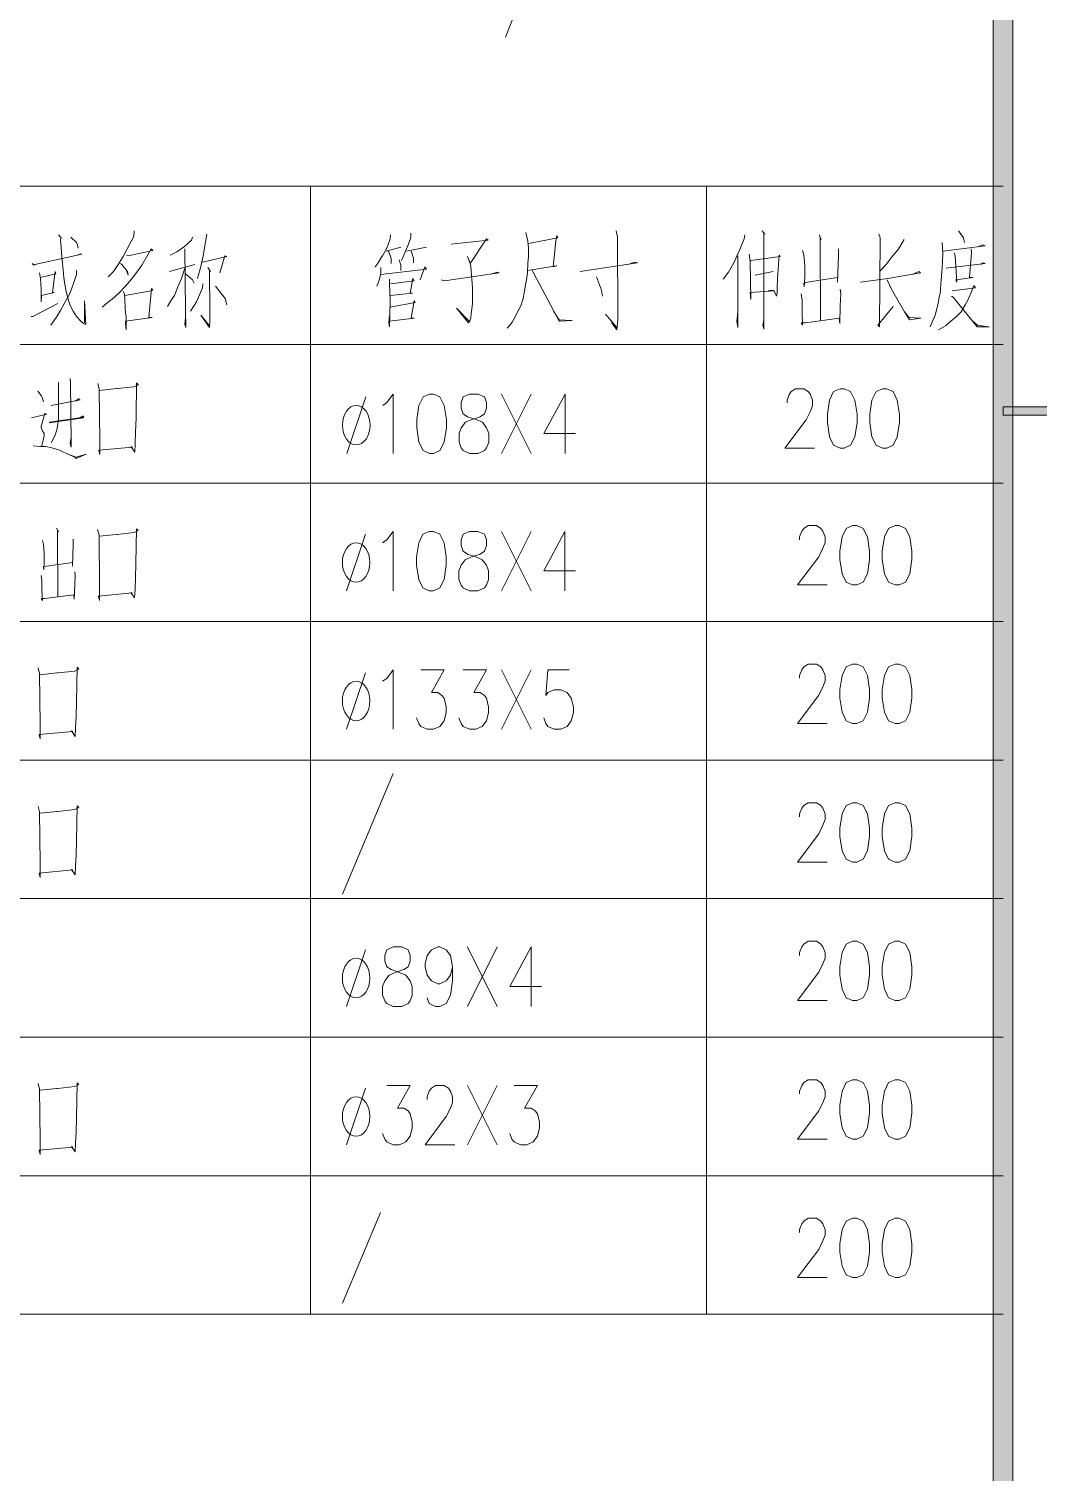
# Model space of a CAD drawing. Header units: millimetres. Extents: x 0 to 829, y 0 to 586.
# Drawn here: x 721.4 to 771.7, y 364.8 to 436.7 of the extents above; entities that cross this region are included whole.
import ezdxf

# ---------------------------------------------------------------- set-up
doc = ezdxf.new("R2010")
doc.units = ezdxf.units.MM

msp = doc.modelspace()

# ---------------------------------------------------------------- hatches: boundary and pattern name
h = msp.add_hatch(color=0)
h.dxf.hatch_style = 2
h.paths.add_polyline_path([(770.449028, 9.860139), (769.464778, 9.860139), (769.464778, 575.772139), (770.449028, 575.772139)])
h = msp.add_hatch(color=0)
h.dxf.hatch_style = 2
h.paths.add_polyline_path([(769.958667, 417.466639), (769.958667, 417.889972), (819.294639, 417.889972), (819.294639, 417.466639)])

# ---------------------------------------------------------------- linework, layer by layer
at = {"color": 0, "lineweight": 0}
for points in [[(770.449028, 9.860139), (769.464778, 9.860139), (769.464778, 575.772139), (770.449028, 575.772139)], [(761.830667, 418.786028), (761.513167, 418.644917), (761.305028, 418.221583), (761.199194, 417.519556), (761.199194, 417.096222), (761.305028, 416.390667), (761.513167, 415.970861), (761.830667, 415.82975), (762.042333, 415.82975), (762.359833, 415.970861), (762.5715, 416.390667), (762.677333, 417.096222), (762.677333, 417.519556), (762.5715, 418.221583), (762.359833, 418.644917), (762.042333, 418.786028)], [(763.943806, 418.786028), (763.626306, 418.644917), (763.414639, 418.221583), (763.308806, 417.519556), (763.308806, 417.096222), (763.414639, 416.390667), (763.626306, 415.970861), (763.943806, 415.82975), (764.155472, 415.82975), (764.472972, 415.970861), (764.684639, 416.390667), (764.790472, 417.096222), (764.790472, 417.519556), (764.684639, 418.221583), (764.472972, 418.644917), (764.155472, 418.786028)], [(741.366028, 418.521444), (741.052056, 418.380333), (740.840389, 417.957), (740.734556, 417.251444), (740.734556, 416.831639), (740.840389, 416.126083), (741.052056, 415.70275), (741.366028, 415.561639), (741.577694, 415.561639), (741.895194, 415.70275), (742.106861, 416.126083), (742.212694, 416.831639), (742.212694, 417.251444), (742.106861, 417.957), (741.895194, 418.380333), (741.577694, 418.521444)], [(743.373333, 418.521444), (743.055833, 418.380333), (742.95, 418.098111), (742.95, 417.815889), (743.055833, 417.533667), (743.2675, 417.392556), (743.690833, 417.251444), (744.008333, 417.113861), (744.22, 416.831639), (744.325833, 416.549417), (744.325833, 416.126083), (744.22, 415.843861), (744.114167, 415.70275), (743.796667, 415.561639), (743.373333, 415.561639), (743.055833, 415.70275), (742.95, 415.843861), (742.847694, 416.126083), (742.847694, 416.549417), (742.95, 416.831639), (743.161667, 417.113861), (743.479167, 417.251444), (743.9025, 417.392556), (744.114167, 417.533667), (744.22, 417.815889), (744.22, 418.098111), (744.114167, 418.380333), (743.796667, 418.521444)], [(769.958667, 417.466639), (769.958667, 417.889972), (819.294639, 417.889972), (819.294639, 417.466639)], [(741.3625, 411.677556), (741.045, 411.536444), (740.833333, 411.113111), (740.7275, 410.407556), (740.7275, 409.98775), (740.833333, 409.282194), (741.045, 408.858861), (741.3625, 408.71775), (741.570639, 408.71775), (741.888139, 408.858861), (742.099806, 409.282194), (742.205639, 409.98775), (742.205639, 410.407556), (742.099806, 411.113111), (741.888139, 411.536444), (741.570639, 411.677556)], [(743.366278, 411.677556), (743.052306, 411.536444), (742.946472, 411.254222), (742.946472, 410.972), (743.052306, 410.689778), (743.263972, 410.548667), (743.683778, 410.407556), (744.001278, 410.266444), (744.212944, 409.98775), (744.318778, 409.705528), (744.318778, 409.282194), (744.212944, 408.999972), (744.107111, 408.858861), (743.789611, 408.71775), (743.366278, 408.71775), (743.052306, 408.858861), (742.946472, 408.999972), (742.840639, 409.282194), (742.840639, 409.705528), (742.946472, 409.98775), (743.158139, 410.266444), (743.472111, 410.407556), (743.895444, 410.548667), (744.107111, 410.689778), (744.212944, 410.972), (744.212944, 411.254222), (744.107111, 411.536444), (743.789611, 411.677556)], [(762.458611, 411.963306), (762.141111, 411.822194), (761.929444, 411.398861), (761.823611, 410.696833), (761.823611, 410.2735), (761.929444, 409.567944), (762.141111, 409.148139), (762.458611, 409.007028), (762.670278, 409.007028), (762.98425, 409.148139), (763.195917, 409.567944), (763.30175, 410.2735), (763.30175, 410.696833), (763.195917, 411.398861), (762.98425, 411.822194), (762.670278, 411.963306)], [(764.57175, 411.963306), (764.25425, 411.822194), (764.042583, 411.398861), (763.93675, 410.696833), (763.93675, 410.2735), (764.042583, 409.567944), (764.25425, 409.148139), (764.57175, 409.007028), (764.779889, 409.007028), (765.097389, 409.148139), (765.309056, 409.567944), (765.414889, 410.2735), (765.414889, 410.696833), (765.309056, 411.398861), (765.097389, 411.822194), (764.779889, 411.963306)], [(762.458611, 405.062972), (762.141111, 404.921861), (761.929444, 404.498528), (761.823611, 403.792972), (761.823611, 403.373167), (761.929444, 402.667611), (762.141111, 402.244278), (762.458611, 402.103167), (762.670278, 402.103167), (762.98425, 402.244278), (763.195917, 402.667611), (763.30175, 403.373167), (763.30175, 403.792972), (763.195917, 404.498528), (762.98425, 404.921861), (762.670278, 405.062972)], [(764.57175, 405.062972), (764.25425, 404.921861), (764.042583, 404.498528), (763.93675, 403.792972), (763.93675, 403.373167), (764.042583, 402.667611), (764.25425, 402.244278), (764.57175, 402.103167), (764.779889, 402.103167), (765.097389, 402.244278), (765.309056, 402.667611), (765.414889, 403.373167), (765.414889, 403.792972), (765.309056, 404.498528), (765.097389, 404.921861), (764.779889, 405.062972)], [(762.458611, 398.159111), (762.141111, 398.018), (761.929444, 397.598194), (761.823611, 396.892639), (761.823611, 396.469306), (761.929444, 395.767278), (762.141111, 395.343944), (762.458611, 395.202833), (762.670278, 395.202833), (762.98425, 395.343944), (763.195917, 395.767278), (763.30175, 396.469306), (763.30175, 396.892639), (763.195917, 397.598194), (762.98425, 398.018), (762.670278, 398.159111)], [(764.57175, 398.159111), (764.25425, 398.018), (764.042583, 397.598194), (763.93675, 396.892639), (763.93675, 396.469306), (764.042583, 395.767278), (764.25425, 395.343944), (764.57175, 395.202833), (764.779889, 395.202833), (765.097389, 395.343944), (765.309056, 395.767278), (765.414889, 396.469306), (765.414889, 396.892639), (765.309056, 397.598194), (765.097389, 398.018), (764.779889, 398.159111)], [(762.458611, 391.258778), (762.141111, 391.117667), (761.929444, 390.694333), (761.823611, 389.992306), (761.823611, 389.568972), (761.929444, 388.863417), (762.141111, 388.443611), (762.458611, 388.3025), (762.670278, 388.3025), (762.98425, 388.443611), (763.195917, 388.863417), (763.30175, 389.568972), (763.30175, 389.992306), (763.195917, 390.694333), (762.98425, 391.117667), (762.670278, 391.258778)], [(764.57175, 391.258778), (764.25425, 391.117667), (764.042583, 390.694333), (763.93675, 389.992306), (763.93675, 389.568972), (764.042583, 388.863417), (764.25425, 388.443611), (764.57175, 388.3025), (764.779889, 388.3025), (765.097389, 388.443611), (765.309056, 388.863417), (765.414889, 389.568972), (765.414889, 389.992306), (765.309056, 390.694333), (765.097389, 391.117667), (764.779889, 391.258778)], [(739.566861, 390.973028), (739.249361, 390.831917), (739.143528, 390.549694), (739.143528, 390.267472), (739.249361, 389.98525), (739.461028, 389.844139), (739.880833, 389.703028), (740.198333, 389.565444), (740.41, 389.283222), (740.515833, 389.001), (740.515833, 388.577667), (740.41, 388.295444), (740.304167, 388.154333), (739.986667, 388.013222), (739.566861, 388.013222), (739.249361, 388.154333), (739.143528, 388.295444), (739.037694, 388.577667), (739.037694, 389.001), (739.143528, 389.283222), (739.355194, 389.565444), (739.669167, 389.703028), (740.0925, 389.844139), (740.304167, 389.98525), (740.41, 390.267472), (740.41, 390.549694), (740.304167, 390.831917), (739.986667, 390.973028)], [(762.458611, 384.358444), (762.141111, 384.217333), (761.929444, 383.794), (761.823611, 383.088444), (761.823611, 382.668639), (761.929444, 381.963083), (762.141111, 381.53975), (762.458611, 381.398639), (762.670278, 381.398639), (762.98425, 381.53975), (763.195917, 381.963083), (763.30175, 382.668639), (763.30175, 383.088444), (763.195917, 383.794), (762.98425, 384.217333), (762.670278, 384.358444)], [(764.57175, 384.358444), (764.25425, 384.217333), (764.042583, 383.794), (763.93675, 383.088444), (763.93675, 382.668639), (764.042583, 381.963083), (764.25425, 381.53975), (764.57175, 381.398639), (764.779889, 381.398639), (765.097389, 381.53975), (765.309056, 381.963083), (765.414889, 382.668639), (765.414889, 383.088444), (765.309056, 383.794), (765.097389, 384.217333), (764.779889, 384.358444)], [(762.458611, 377.454583), (762.141111, 377.317), (761.929444, 376.893667), (761.823611, 376.188111), (761.823611, 375.764778), (761.929444, 375.06275), (762.141111, 374.639417), (762.458611, 374.498306), (762.670278, 374.498306), (762.98425, 374.639417), (763.195917, 375.06275), (763.30175, 375.764778), (763.30175, 376.188111), (763.195917, 376.893667), (762.98425, 377.317), (762.670278, 377.454583)], [(764.57175, 377.454583), (764.25425, 377.317), (764.042583, 376.893667), (763.93675, 376.188111), (763.93675, 375.764778), (764.042583, 375.06275), (764.25425, 374.639417), (764.57175, 374.498306), (764.779889, 374.498306), (765.097389, 374.639417), (765.309056, 375.06275), (765.414889, 375.764778), (765.414889, 376.188111), (765.309056, 376.893667), (765.097389, 377.317), (764.779889, 377.454583)]]:
    msp.add_lwpolyline(points, close=True, dxfattribs=at)
for points in [[(747.525528, 442.319833), (745.161917, 436.3085)], [(769.958667, 428.871944), (622.070694, 428.871944)], [(735.449944, 428.871944), (735.449944, 372.674444)], [(755.170222, 428.871944), (755.170222, 372.674444)], [(722.880472, 426.455417), (723.018056, 426.300194), (722.989833, 426.222583), (723.070972, 425.174833), (723.123889, 424.709167), (723.152111, 424.321111), (723.208556, 423.971861), (723.261472, 423.622611), (723.342611, 423.312167), (723.451972, 422.962917), (723.61425, 422.652472), (723.776528, 422.377306), (723.99525, 422.144472), (724.129306, 422.028056), (724.238667, 421.98925), (724.18575, 423.156944), (724.18575, 422.066861)], [(726.658722, 426.649444), (726.6305, 426.377806), (726.305944, 425.756917), (726.115444, 425.368861), (725.896722, 425.019611), (725.625083, 424.631556), (725.353444, 424.359917)], [(730.271167, 426.494222), (730.242944, 426.300194), (730.108889, 425.485278), (729.999528, 424.942), (729.809028, 424.282306)], [(739.432806, 426.455417), (739.404583, 426.261389), (739.242306, 425.795722), (739.023583, 425.407667), (738.998889, 425.368861), (738.808389, 425.058417), (738.670806, 424.864389)], [(740.438222, 426.533028), (740.438222, 426.300194), (740.275944, 425.873333), (740.085444, 425.446472), (739.976083, 425.174833)], [(746.170861, 426.571833), (746.280222, 426.144972), (746.304917, 425.795722), (746.304917, 425.368861), (746.280222, 425.019611), (746.252, 424.553944), (746.199083, 424.204694), (746.142639, 423.855444), (746.089722, 423.545), (746.033278, 423.273361), (745.927444, 422.924111), (745.761639, 422.613667), (745.627583, 422.3385), (745.49, 422.105667), (745.408861, 421.98925), (745.246583, 421.795222)], [(750.679361, 426.649444), (750.735806, 426.339), (750.764028, 422.299694), (750.764028, 422.222083), (750.707583, 421.717611), (750.464167, 422.066861), (750.435944, 422.144472), (750.136083, 422.493722), (750.707583, 421.834028)], [(757.085806, 426.455417), (757.061111, 426.261389), (756.842389, 425.718111), (756.542528, 425.058417), (756.270889, 424.59275), (755.99925, 424.2435)], [(757.957167, 426.649444), (758.091222, 426.494222), (758.038306, 426.533028), (758.038306, 421.756417), (757.981861, 421.950444), (758.038306, 422.222083)], [(760.782917, 426.455417), (760.892278, 426.222583), (760.835833, 426.300194), (760.864056, 422.183278)], [(763.770944, 426.494222), (763.823861, 426.300194), (763.799167, 421.872833), (763.718028, 421.950444), (764.4765, 422.885306)], [(767.736167, 426.649444), (767.983111, 426.300194), (768.036028, 426.067361)], [(723.504889, 426.339), (723.776528, 426.067361), (723.832972, 425.950944), (723.857667, 425.795722)], [(726.277722, 425.446472), (726.358861, 425.407667), (727.583, 425.679306), (727.501861, 425.756917), (727.283139, 425.368861), (727.039722, 424.942), (726.792778, 424.59275), (726.521139, 424.2435), (726.224806, 423.89425), (725.896722, 423.545), (725.543944, 423.234556), (725.491028, 423.19575), (725.272306, 423.040528), (725.053583, 422.8465)], [(729.565611, 426.339), (729.509167, 426.183778), (729.156389, 425.873333), (728.775389, 425.601694), (728.450833, 425.446472)], [(729.184611, 425.756917), (729.212833, 422.691278), (729.237528, 421.834028), (729.184611, 421.98925), (729.212833, 422.3385)], [(739.214083, 425.6405), (739.947861, 425.834528)], [(740.2195, 425.6405), (741.224917, 425.834528)], [(742.449056, 425.98975), (744.294083, 426.183778), (744.212944, 426.261389), (743.398028, 425.019611), (743.263972, 425.368861), (743.345111, 425.174833), (743.42625, 424.903194), (743.454472, 424.631556), (743.479167, 424.2435), (743.507389, 423.816639), (743.507389, 423.389778), (743.507389, 423.040528), (743.479167, 422.768889), (743.454472, 422.532528), (743.42625, 422.299694), (743.373333, 422.144472), (743.316889, 422.066861), (742.720694, 422.807694), (743.345111, 422.144472), (743.398028, 422.144472)], [(746.304917, 426.028556), (747.772472, 426.300194), (747.719556, 426.416611), (747.666639, 426.144972), (747.529056, 424.864389), (747.719556, 424.903194), (747.691333, 424.903194), (746.252, 424.670361)], [(759.968, 425.679306), (760.020917, 425.446472), (760.073833, 424.903194), (760.073833, 424.359917), (760.049139, 423.855444), (760.020917, 424.049472), (760.211417, 424.088278), (761.707194, 424.321111), (761.707194, 424.088278), (761.760111, 425.446472), (761.760111, 425.756917)], [(765.019778, 426.222583), (764.723444, 425.718111), (764.423583, 425.368861), (764.123722, 424.980806), (763.799167, 424.631556)], [(766.92125, 426.067361), (766.949472, 425.524083), (766.92125, 424.786778), (766.868333, 424.204694), (766.815417, 423.506194), (766.787194, 423.428583), (766.706056, 422.962917), (766.568472, 422.454917), (766.406194, 422.066861), (766.325056, 421.872833)], [(766.977694, 425.6405), (769.069667, 425.912139), (768.932083, 425.950944), (768.741583, 425.873333)], [(767.520972, 425.562889), (767.573889, 425.407667), (767.655028, 424.088278), (767.602111, 424.204694), (768.44525, 424.321111), (768.279444, 424.321111), (768.388806, 425.562889), (768.364111, 425.756917)], [(721.575194, 425.019611), (721.659861, 424.942), (721.712778, 424.980806), (724.048167, 425.485278), (723.942333, 425.485278), (723.832972, 425.446472)], [(725.977861, 425.019611), (726.034306, 424.980806), (726.330639, 424.631556), (726.358861, 424.437528), (726.2495, 424.709167)], [(730.052444, 425.097222), (731.276583, 425.368861), (731.167222, 425.407667), (730.923806, 424.553944)], [(739.323444, 425.6405), (739.461028, 425.29125), (739.461028, 425.019611)], [(739.866722, 425.213639), (739.947861, 424.942), (739.947861, 424.670361)], [(740.462917, 425.6405), (740.572278, 425.29125), (740.572278, 425.058417)], [(748.88725, 424.631556), (751.741222, 425.058417), (751.578944, 425.097222), (751.388444, 425.019611)], [(756.733028, 425.407667), (756.733028, 421.834028), (756.680111, 422.144472), (756.733028, 422.613667)], [(757.304528, 425.485278), (757.357444, 425.136028), (757.385667, 423.234556), (757.357444, 423.583806), (758.553361, 423.661417), (758.419306, 423.700222), (758.2535, 423.661417)], [(757.385667, 425.174833), (758.853222, 425.368861), (758.796778, 425.446472), (758.715639, 424.282306), (758.690944, 423.816639), (758.690944, 423.545), (758.662722, 423.389778), (758.525139, 423.700222)], [(767.11175, 424.786778), (769.069667, 425.019611), (768.960306, 425.058417), (768.850944, 424.980806)], [(721.9315, 424.553944), (721.984417, 424.282306), (722.012639, 423.739028), (722.012639, 423.118139), (722.037333, 423.428583), (722.665278, 423.583806), (722.580611, 423.583806), (722.718194, 424.631556), (722.746417, 424.515139), (721.984417, 424.321111)], [(723.776528, 424.670361), (723.776528, 424.476333), (723.670694, 424.127083), (723.533111, 423.739028), (723.399056, 423.428583), (723.208556, 423.079333), (722.989833, 422.691278), (722.799333, 422.377306), (722.499472, 421.950444)], [(729.184611, 424.786778), (729.022333, 424.282306), (728.831833, 423.855444), (728.669556, 423.428583), (728.50375, 423.19575), (728.316778, 422.885306)], [(728.422611, 424.631556), (729.674972, 424.980806)], [(729.212833, 424.515139), (729.565611, 424.204694), (729.64675, 424.049472)], [(730.327611, 424.825583), (730.461667, 424.631556), (730.40875, 424.670361), (730.433444, 422.613667), (730.433444, 422.105667), (730.40875, 421.834028), (729.971306, 422.454917), (730.40875, 421.911639)], [(738.942444, 424.825583), (738.942444, 424.553944), (738.914222, 424.398722), (738.861306, 424.204694), (738.808389, 424.049472), (738.751944, 423.89425)], [(738.942444, 424.476333), (741.224917, 424.747972), (741.143778, 424.864389), (740.900361, 424.204694)], [(739.432806, 424.010667), (740.6005, 424.165889), (740.547583, 424.282306), (740.41, 423.545), (740.519361, 423.545), (739.404583, 423.428583)], [(741.958694, 424.204694), (742.120972, 424.165889), (744.840889, 424.553944), (744.756222, 424.59275), (744.484583, 424.515139)], [(746.495417, 424.670361), (746.551861, 424.553944), (747.828917, 422.144472), (747.881833, 422.144472), (748.481556, 422.183278), (748.453333, 422.183278), (747.828917, 422.222083), (747.557278, 422.652472)], [(749.702167, 424.359917), (749.945583, 423.700222), (750.002028, 423.389778)], [(758.500444, 424.631556), (757.604389, 424.437528)], [(762.846667, 424.088278), (764.204861, 424.282306), (765.834694, 424.553944), (765.753556, 424.631556), (765.429, 424.476333)], [(726.115444, 423.622611), (726.168361, 423.506194), (726.224806, 422.532528), (726.2495, 422.416111), (726.2495, 421.717611), (726.224806, 422.028056), (726.224806, 422.144472), (727.554778, 422.3385), (727.526556, 422.3385), (727.3925, 422.3385), (727.526556, 423.777833), (727.583, 423.700222), (727.501861, 423.661417), (726.196583, 423.428583)], [(730.080667, 424.010667), (730.052444, 423.816639), (729.756111, 423.118139), (729.45625, 422.652472)], [(730.705083, 423.89425), (731.195444, 423.273361), (731.276583, 422.962917)], [(739.376361, 424.2435), (739.376361, 424.049472), (739.404583, 423.156944), (739.376361, 421.872833), (739.351667, 422.105667), (739.376361, 422.416111)], [(759.886861, 423.506194), (759.939778, 423.19575), (759.939778, 422.574861), (759.968, 421.950444), (759.886861, 422.066861), (760.102056, 422.066861), (761.788333, 422.299694), (761.813028, 422.028056), (761.84125, 422.924111), (761.869472, 423.506194), (761.84125, 423.739028)], [(764.176639, 424.204694), (764.395361, 423.739028), (764.723444, 423.156944), (765.048, 422.613667), (765.291417, 422.222083), (765.862917, 422.299694), (765.291417, 422.3385)], [(767.411611, 423.661417), (768.579306, 423.816639), (768.498167, 423.933056), (768.364111, 423.583806), (768.198306, 423.19575), (768.06425, 422.962917), (767.901972, 422.691278), (767.901972, 422.652472), (767.630333, 422.377306), (767.358694, 422.144472), (767.087056, 421.911639), (766.73075, 421.717611)], [(721.522278, 422.377306), (721.603417, 422.377306), (722.85225, 423.040528)], [(739.404583, 422.8465), (740.653417, 423.079333), (740.6005, 423.156944), (740.462917, 422.299694), (740.6005, 422.299694), (739.376361, 422.144472)], [(767.383389, 423.389778), (767.464528, 423.350972), (768.660444, 421.872833), (769.260167, 421.872833), (769.231944, 421.872833), (768.688667, 421.950444), (768.44525, 422.144472)], [(765.048, 422.613667), (765.291417, 422.299694)], [(769.958667, 420.983833), (622.070694, 420.983833)], [(723.469611, 419.2905), (723.490778, 419.071778), (723.515472, 416.122556), (723.515472, 415.872083), (723.469611, 416.059056), (723.515472, 416.3695)], [(721.860944, 418.669611), (722.023222, 418.450889), (722.093778, 418.327417)], [(722.887528, 419.103528), (722.887528, 417.953472), (722.887528, 417.8935), (722.887528, 417.272611), (722.816972, 416.806944), (722.721722, 416.46475), (722.513583, 416.090806)], [(724.841917, 419.040028), (724.912472, 418.761333), (724.937167, 416.214278), (724.937167, 416.122556), (724.937167, 415.501667), (724.887778, 415.716861), (726.567, 415.872083), (726.496444, 415.903833), (726.683417, 415.625139), (726.704583, 416.059056), (726.729278, 416.619972), (726.753972, 417.332583), (726.775139, 419.071778), (726.870389, 418.980056), (726.658722, 418.884806), (725.819111, 418.793083), (725.77325, 418.793083), (724.937167, 418.697833)], [(759.191889, 418.084), (759.191889, 418.221583), (759.297722, 418.503806), (759.403556, 418.644917), (759.611694, 418.786028), (760.035028, 418.786028), (760.246694, 418.644917), (760.352528, 418.503806), (760.458361, 418.221583), (760.458361, 417.942889), (760.352528, 417.660667), (760.140861, 417.237333), (759.086056, 415.82975), (760.564194, 415.82975)], [(722.072611, 418.359167), (722.139639, 418.140444)], [(722.513583, 417.953472), (723.956444, 418.232167), (723.889417, 418.263917), (723.910583, 418.295667), (723.769472, 418.203944)], [(722.513583, 417.953472), (723.956444, 418.232167), (723.889417, 418.263917), (723.748306, 418.172194)], [(738.198083, 418.380333), (737.249111, 415.561639)], [(739.04475, 417.957), (739.252889, 418.098111), (739.570389, 418.521444), (739.570389, 415.561639)], [(744.957306, 415.561639), (746.438972, 418.521444)], [(744.957306, 418.521444), (746.438972, 415.561639)], [(748.128778, 418.521444), (747.070444, 416.549417), (748.654417, 416.549417)], [(748.128778, 418.521444), (748.128778, 415.561639)], [(721.536389, 417.332583), (722.305444, 417.519556), (722.210194, 417.551306), (722.047917, 417.022139), (722.023222, 416.930417), (722.023222, 416.835167), (722.093778, 416.679944), (722.164333, 416.556472), (722.164333, 416.433), (722.047917, 415.935583)], [(722.421861, 417.085639), (724.12225, 417.332583), (724.051694, 417.396083), (723.840028, 417.300833)], [(722.443028, 417.117389), (724.143417, 417.364333), (724.072861, 417.427833)], [(721.628111, 415.935583), (721.956194, 415.903833), (722.234889, 415.903833), (722.559444, 415.843861), (722.933389, 415.716861), (723.003944, 415.688639), (723.353194, 415.533417), (723.702444, 415.378194), (723.769472, 415.314694), (724.259833, 415.533417), (723.769472, 415.378194), (723.490778, 415.469917)], [(769.958667, 414.0835), (622.070694, 414.0835)], [(722.785222, 411.839833), (722.876944, 411.652861), (722.831083, 411.716361), (722.855778, 408.424944)], [(724.834861, 411.776333), (724.905417, 411.497639), (724.926583, 408.950583), (724.926583, 408.858861), (724.926583, 408.237972), (724.880722, 408.456694), (726.556417, 408.611917), (726.485861, 408.640139), (726.672833, 408.361444), (726.697528, 408.795361), (726.722222, 409.356278), (726.743389, 410.068889), (726.768083, 411.808083), (726.859806, 411.716361), (726.651667, 411.621111), (725.812056, 411.529389), (725.766194, 411.529389), (724.926583, 411.437667)], [(738.191028, 411.536444), (737.242056, 408.71775)], [(739.037694, 411.113111), (739.249361, 411.254222), (739.566861, 411.677556), (739.566861, 408.71775)], [(744.953778, 408.71775), (746.431917, 411.677556)], [(744.953778, 411.677556), (746.431917, 408.71775)], [(748.121722, 411.677556), (747.063389, 409.705528), (748.650889, 409.705528)], [(748.121722, 411.677556), (748.121722, 408.71775)], [(759.816306, 411.25775), (759.816306, 411.398861), (759.922139, 411.681083), (760.027972, 411.822194), (760.239639, 411.963306), (760.662972, 411.963306), (760.874639, 411.822194), (760.976944, 411.681083), (761.082778, 411.398861), (761.082778, 411.116639), (760.976944, 410.837944), (760.768806, 410.414611), (759.710472, 409.007028), (761.188611, 409.007028)], [(722.086722, 411.218944), (722.132583, 411.031972), (722.178444, 410.598056), (722.178444, 410.164139), (722.157278, 409.758444), (722.132583, 409.913667), (722.294861, 409.945417), (723.575444, 410.132389), (723.575444, 409.945417), (723.621306, 411.031972), (723.621306, 411.282444)], [(722.016167, 409.47975), (722.062028, 409.232806), (722.062028, 408.735389), (722.086722, 408.237972), (722.016167, 408.329694), (722.203139, 408.329694), (723.646, 408.516667), (723.670694, 408.301472), (723.691861, 409.014083), (723.716556, 409.47975), (723.691861, 409.666722)], [(769.958667, 407.183167), (622.070694, 407.183167)], [(721.875056, 404.876), (721.945611, 404.597306), (721.970306, 402.05025), (721.970306, 401.958528), (721.970306, 401.337639), (721.924444, 401.552833), (723.600139, 401.708056), (723.529583, 401.739806), (723.716556, 401.461111), (723.737722, 401.895028), (723.762417, 402.452417), (723.787111, 403.168556), (723.808278, 404.90775), (723.903528, 404.8125), (723.691861, 404.720778), (722.855778, 404.629056), (722.806389, 404.629056), (721.970306, 404.533806)], [(759.816306, 404.357417), (759.816306, 404.498528), (759.922139, 404.78075), (760.027972, 404.921861), (760.239639, 405.062972), (760.662972, 405.062972), (760.874639, 404.921861), (760.976944, 404.78075), (761.082778, 404.498528), (761.082778, 404.216306), (760.976944, 403.934083), (760.768806, 403.514278), (759.710472, 402.103167), (761.188611, 402.103167)], [(738.191028, 404.632583), (737.242056, 401.817417)], [(739.037694, 404.212778), (739.249361, 404.353889), (739.566861, 404.773694), (739.566861, 401.817417)], [(740.939167, 404.773694), (742.099806, 404.773694), (741.464806, 403.648333), (741.782306, 403.648333), (741.993972, 403.507222), (742.099806, 403.366111), (742.205639, 402.942778), (742.205639, 402.660556), (742.099806, 402.24075), (741.888139, 401.958528), (741.570639, 401.817417), (741.256667, 401.817417), (740.939167, 401.958528), (740.833333, 402.099639), (740.7275, 402.381861)], [(743.052306, 404.773694), (744.212944, 404.773694), (743.577944, 403.648333), (743.895444, 403.648333), (744.107111, 403.507222), (744.212944, 403.366111), (744.318778, 402.942778), (744.318778, 402.660556), (744.212944, 402.24075), (744.001278, 401.958528), (743.683778, 401.817417), (743.366278, 401.817417), (743.052306, 401.958528), (742.946472, 402.099639), (742.840639, 402.381861)], [(744.953778, 401.817417), (746.431917, 404.773694)], [(744.953778, 404.773694), (746.431917, 401.817417)], [(748.333389, 404.773694), (747.275056, 404.773694), (747.169222, 403.507222), (747.275056, 403.648333), (747.592556, 403.789444), (747.910056, 403.789444), (748.227556, 403.648333), (748.439222, 403.366111), (748.545056, 402.942778), (748.545056, 402.660556), (748.439222, 402.24075), (748.227556, 401.958528), (747.910056, 401.817417), (747.592556, 401.817417), (747.275056, 401.958528), (747.169222, 402.099639), (747.063389, 402.381861)], [(769.958667, 400.279306), (622.070694, 400.279306)], [(739.566861, 399.609028), (737.030389, 393.601222)], [(721.875056, 397.975667), (721.945611, 397.696972), (721.970306, 395.149917), (721.970306, 395.054667), (721.970306, 394.433778), (721.924444, 394.6525), (723.600139, 394.807722), (723.529583, 394.839472), (723.716556, 394.560778), (723.737722, 394.994694), (723.762417, 395.552083), (723.787111, 396.268222), (723.808278, 398.007417), (723.903528, 397.912167), (723.691861, 397.820444), (722.855778, 397.725194), (722.806389, 397.725194), (721.970306, 397.633472)], [(759.816306, 397.457083), (759.816306, 397.598194), (759.922139, 397.880417), (760.027972, 398.018), (760.239639, 398.159111), (760.662972, 398.159111), (760.874639, 398.018), (760.976944, 397.880417), (761.082778, 397.598194), (761.082778, 397.315972), (760.976944, 397.03375), (760.768806, 396.610417), (759.710472, 395.202833), (761.188611, 395.202833)], [(769.958667, 393.378972), (622.070694, 393.378972)], [(769.958667, 393.378972), (622.070694, 393.378972)], [(769.958667, 393.378972), (622.070694, 393.378972)], [(759.816306, 390.553222), (759.816306, 390.694333), (759.922139, 390.976556), (760.027972, 391.117667), (760.239639, 391.258778), (760.662972, 391.258778), (760.874639, 391.117667), (760.976944, 390.976556), (761.082778, 390.694333), (761.082778, 390.415639), (760.976944, 390.133417), (760.768806, 389.710083), (759.710472, 388.3025), (761.188611, 388.3025)], [(738.191028, 390.831917), (737.242056, 388.013222)], [(742.523139, 389.98525), (742.417306, 389.565444), (742.205639, 389.283222), (741.888139, 389.142111), (741.782306, 389.142111), (741.464806, 389.283222), (741.256667, 389.565444), (741.150833, 389.98525), (741.150833, 390.126361), (741.256667, 390.549694), (741.464806, 390.831917), (741.782306, 390.973028), (741.888139, 390.973028), (742.205639, 390.831917), (742.417306, 390.549694), (742.523139, 389.98525), (742.523139, 389.283222), (742.417306, 388.577667), (742.205639, 388.154333), (741.888139, 388.013222), (741.676472, 388.013222), (741.3625, 388.154333), (741.256667, 388.436556)], [(743.263972, 388.013222), (744.742111, 390.973028)], [(743.263972, 390.973028), (744.742111, 388.013222)], [(746.431917, 390.973028), (745.373583, 389.001), (746.961083, 389.001)], [(746.431917, 390.973028), (746.431917, 388.013222)], [(769.958667, 386.478639), (622.070694, 386.478639)], [(721.875056, 384.171472), (721.945611, 383.892778), (721.970306, 381.345722), (721.970306, 381.254), (721.970306, 380.633111), (721.924444, 380.848306), (723.600139, 381.003528), (723.529583, 381.035278), (723.716556, 380.756583), (723.737722, 381.1905), (723.762417, 381.751417), (723.787111, 382.464028), (723.808278, 384.203222), (723.903528, 384.1115), (723.691861, 384.01625), (722.855778, 383.924528), (722.806389, 383.924528), (721.970306, 383.829278)], [(739.249361, 384.069167), (740.41, 384.069167), (739.775, 382.943806), (740.0925, 382.943806), (740.304167, 382.802694), (740.41, 382.661583), (740.515833, 382.23825), (740.515833, 381.959556), (740.41, 381.536222), (740.198333, 381.254), (739.880833, 381.112889), (739.566861, 381.112889), (739.249361, 381.254), (739.143528, 381.395111), (739.037694, 381.677333)], [(741.256667, 383.367139), (741.256667, 383.50825), (741.3625, 383.790472), (741.464806, 383.931583), (741.676472, 384.069167), (742.099806, 384.069167), (742.311472, 383.931583), (742.417306, 383.790472), (742.523139, 383.50825), (742.523139, 383.226028), (742.417306, 382.943806), (742.205639, 382.520472), (741.150833, 381.112889), (742.628972, 381.112889)], [(743.263972, 381.112889), (744.742111, 384.069167)], [(743.263972, 384.069167), (744.742111, 381.112889)], [(745.58525, 384.069167), (746.749417, 384.069167), (746.114417, 382.943806), (746.431917, 382.943806), (746.643583, 382.802694), (746.749417, 382.661583), (746.85525, 382.23825), (746.85525, 381.959556), (746.749417, 381.536222), (746.53775, 381.254), (746.22025, 381.112889), (745.90275, 381.112889), (745.58525, 381.254), (745.479417, 381.395111), (745.373583, 381.677333)], [(759.816306, 383.652889), (759.816306, 383.794), (759.922139, 384.076222), (760.027972, 384.217333), (760.239639, 384.358444), (760.662972, 384.358444), (760.874639, 384.217333), (760.976944, 384.076222), (761.082778, 383.794), (761.082778, 383.511778), (760.976944, 383.229556), (760.768806, 382.80975), (759.710472, 381.398639), (761.188611, 381.398639)], [(738.191028, 383.931583), (737.242056, 381.112889)], [(769.958667, 379.574778), (622.070694, 379.574778)], [(738.931861, 377.733278), (737.030389, 373.224778)], [(759.816306, 376.752556), (759.816306, 376.893667), (759.922139, 377.175889), (760.027972, 377.317), (760.239639, 377.454583), (760.662972, 377.454583), (760.874639, 377.317), (760.976944, 377.175889), (761.082778, 376.893667), (761.082778, 376.611444), (760.976944, 376.329222), (760.768806, 375.905889), (759.710472, 374.498306), (761.188611, 374.498306)], [(769.958667, 372.674444), (622.070694, 372.674444)]]:
    msp.add_lwpolyline(points, dxfattribs=at)
for centre in [(737.723597, 416.970986), (737.716542, 410.127097), (737.716542, 403.226764), (737.716542, 389.422569), (737.716542, 382.522236)]:
    msp.add_ellipse(centre, major_axis=(0, 0.986014), ratio=0.695886, start_param=0, end_param=6.283185, dxfattribs=at)

doc.saveas('drawing.dxf')
